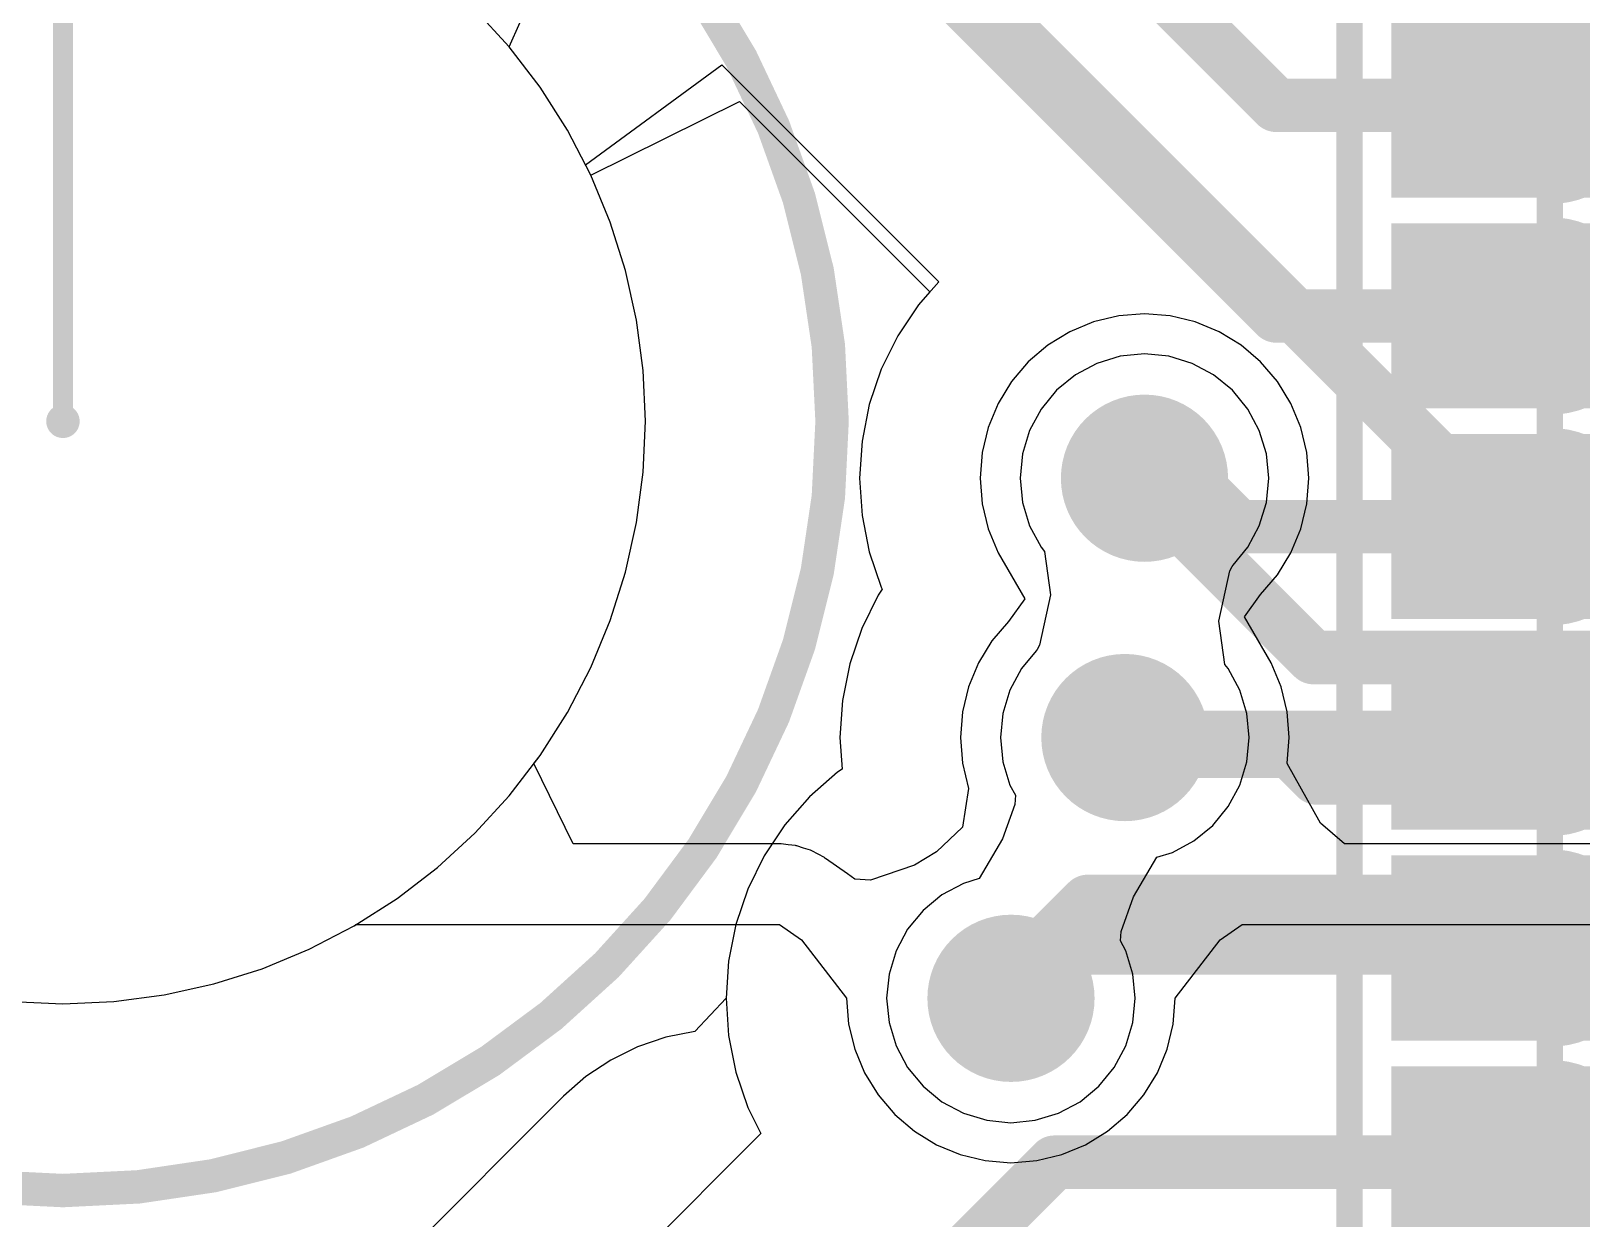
# Model space of a CAD drawing. Header units: millimetres. Extents: x 5.97 to 14.78, y 3.86 to 11.35.
# Drawn here: x 9.9952 to 10.227, y 6.8107 to 6.9883 of the extents above; entities that cross this region are included whole.
import ezdxf

# ---------------------------------------------------------------- set-up
doc = ezdxf.new("R2010")
doc.units = ezdxf.units.MM
doc.header["$MEASUREMENT"] = 0
for name, color, linetype in [('BottomLayer', 5, 'Continuous'), ('BottomSolder', 6, 'Continuous'), ('Mechanical13', 56, 'Continuous'), ('Mechanical15', 56, 'Continuous'), ('Mechanical4', 56, 'Continuous'), ('MidLayer1', 16, 'Continuous'), ('MidLayer2', 76, 'Continuous'), ('MultiLayer', 9, 'Continuous'), ('TopLayer', 1, 'Continuous'), ('TopOverlay', 2, 'Continuous'), ('TopPaste', 8, 'Continuous'), ('TopSolder', 216, 'Continuous')]:
    doc.layers.add(name, color=color, linetype=linetype)

# ---------------------------------------------------------------- blocks, each defined once
blk = doc.blocks.new('0603R_8CV_156')
at = {"layer": 'Mechanical13', "const_width": 0.00394}
for points in [[(-0.03346, 0.12992), (-0.03346, 0.12303)], [(0.03346, 0.12992), (-0.03346, 0.12992)], [(0.03346, 0.12992), (0.03346, 0.12303)], [(-0.03346, 0.09744), (-0.03346, 0.09154)], [(0.03346, 0.09744), (0.03346, 0.09154)], [(-0.03346, 0.06594), (-0.03346, 0.06004)], [(0.03346, 0.06594), (0.03346, 0.06004)], [(-0.03346, 0.03445), (-0.03346, 0.02854)], [(0.03346, 0.03445), (0.03346, 0.02854)], [(-0.03346, 0.00295), (-0.03346, -0.00295)], [(0.03346, 0.00295), (0.03346, -0.00295)], [(-0.03346, -0.02854), (-0.03346, -0.03445)], [(0.03346, -0.02854), (0.03346, -0.03445)], [(-0.03346, -0.06004), (-0.03346, -0.06594)], [(0.03346, -0.06004), (0.03346, -0.06594)], [(-0.03346, -0.09154), (-0.03346, -0.09744)], [(0.03346, -0.09154), (0.03346, -0.09744)], [(-0.03346, -0.12303), (-0.03346, -0.12992)], [(0.03346, -0.12303), (0.03346, -0.12992)], [(0.03346, -0.12992), (-0.03346, -0.12992)]]:
    blk.add_lwpolyline(points, dxfattribs=at)
at = {"layer": 'Mechanical13', "const_width": 0.00197}
for points in [[(-0.03445, 0.12992, 1), (-0.03248, 0.12992, 1)], [(-0.03445, 0.12992, 1), (-0.03248, 0.12992, 1)], [(0.03248, 0.12992, 1), (0.03445, 0.12992, 1)], [(0.03248, 0.12992, 1), (0.03445, 0.12992, 1)], [(-0.03445, 0.12303, 1), (-0.03248, 0.12303, 1)], [(-0.03445, 0.12303, 1), (-0.03248, 0.12303, 1)], [(0.03248, 0.12303, 1), (0.03445, 0.12303, 1)], [(0.03248, 0.12303, 1), (0.03445, 0.12303, 1)], [(-0.03445, 0.09744, 1), (-0.03248, 0.09744, 1)], [(-0.03445, 0.09744, 1), (-0.03248, 0.09744, 1)], [(0.03248, 0.09744, 1), (0.03445, 0.09744, 1)], [(0.03248, 0.09744, 1), (0.03445, 0.09744, 1)], [(-0.03445, 0.09154, 1), (-0.03248, 0.09154, 1)], [(-0.03445, 0.09154, 1), (-0.03248, 0.09154, 1)], [(0.03248, 0.09154, 1), (0.03445, 0.09154, 1)], [(0.03248, 0.09154, 1), (0.03445, 0.09154, 1)], [(-0.03445, 0.06594, 1), (-0.03248, 0.06594, 1)], [(-0.03445, 0.06594, 1), (-0.03248, 0.06594, 1)], [(0.03248, 0.06594, 1), (0.03445, 0.06594, 1)], [(0.03248, 0.06594, 1), (0.03445, 0.06594, 1)], [(-0.03445, 0.06004, 1), (-0.03248, 0.06004, 1)], [(-0.03445, 0.06004, 1), (-0.03248, 0.06004, 1)], [(0.03248, 0.06004, 1), (0.03445, 0.06004, 1)], [(0.03248, 0.06004, 1), (0.03445, 0.06004, 1)], [(-0.03445, 0.03445, 1), (-0.03248, 0.03445, 1)], [(-0.03445, 0.03445, 1), (-0.03248, 0.03445, 1)], [(0.03248, 0.03445, 1), (0.03445, 0.03445, 1)], [(0.03248, 0.03445, 1), (0.03445, 0.03445, 1)], [(-0.03445, 0.02854, 1), (-0.03248, 0.02854, 1)], [(-0.03445, 0.02854, 1), (-0.03248, 0.02854, 1)], [(0.03248, 0.02854, 1), (0.03445, 0.02854, 1)], [(0.03248, 0.02854, 1), (0.03445, 0.02854, 1)], [(-0.03445, 0.00295, 1), (-0.03248, 0.00295, 1)], [(-0.03445, 0.00295, 1), (-0.03248, 0.00295, 1)], [(0.03248, 0.00295, 1), (0.03445, 0.00295, 1)], [(0.03248, 0.00295, 1), (0.03445, 0.00295, 1)], [(-0.03445, -0.00295, 1), (-0.03248, -0.00295, 1)], [(-0.03445, -0.00295, 1), (-0.03248, -0.00295, 1)], [(0.03248, -0.00295, 1), (0.03445, -0.00295, 1)], [(0.03248, -0.00295, 1), (0.03445, -0.00295, 1)], [(-0.03445, -0.02854, 1), (-0.03248, -0.02854, 1)], [(-0.03445, -0.02854, 1), (-0.03248, -0.02854, 1)], [(0.03248, -0.02854, 1), (0.03445, -0.02854, 1)], [(0.03248, -0.02854, 1), (0.03445, -0.02854, 1)], [(-0.03445, -0.03445, 1), (-0.03248, -0.03445, 1)], [(-0.03445, -0.03445, 1), (-0.03248, -0.03445, 1)], [(0.03248, -0.03445, 1), (0.03445, -0.03445, 1)], [(0.03248, -0.03445, 1), (0.03445, -0.03445, 1)], [(-0.03445, -0.06004, 1), (-0.03248, -0.06004, 1)], [(-0.03445, -0.06004, 1), (-0.03248, -0.06004, 1)], [(0.03248, -0.06004, 1), (0.03445, -0.06004, 1)], [(0.03248, -0.06004, 1), (0.03445, -0.06004, 1)], [(-0.03445, -0.06594, 1), (-0.03248, -0.06594, 1)], [(-0.03445, -0.06594, 1), (-0.03248, -0.06594, 1)], [(0.03248, -0.06594, 1), (0.03445, -0.06594, 1)], [(0.03248, -0.06594, 1), (0.03445, -0.06594, 1)], [(-0.03445, -0.09154, 1), (-0.03248, -0.09154, 1)], [(-0.03445, -0.09154, 1), (-0.03248, -0.09154, 1)], [(0.03248, -0.09154, 1), (0.03445, -0.09154, 1)], [(0.03248, -0.09154, 1), (0.03445, -0.09154, 1)], [(-0.03445, -0.09744, 1), (-0.03248, -0.09744, 1)], [(-0.03445, -0.09744, 1), (-0.03248, -0.09744, 1)], [(0.03248, -0.09744, 1), (0.03445, -0.09744, 1)], [(0.03248, -0.09744, 1), (0.03445, -0.09744, 1)], [(-0.03445, -0.12303, 1), (-0.03248, -0.12303, 1)], [(-0.03445, -0.12303, 1), (-0.03248, -0.12303, 1)], [(0.03248, -0.12303, 1), (0.03445, -0.12303, 1)], [(0.03248, -0.12303, 1), (0.03445, -0.12303, 1)], [(-0.03445, -0.12992, 1), (-0.03248, -0.12992, 1)], [(-0.03445, -0.12992, 1), (-0.03248, -0.12992, 1)], [(0.03248, -0.12992, 1), (0.03445, -0.12992, 1)], [(0.03248, -0.12992, 1), (0.03445, -0.12992, 1)]]:
    blk.add_lwpolyline(points, format="xyb", close=True, dxfattribs=at)
at = {"layer": 'Mechanical13', "const_width": 0.00394}
for points in [[(-0.03346, 0.12303, -1), (-0.03346, 0.09744)], [(0.03346, 0.09744, -1), (0.03346, 0.12303)], [(-0.03346, 0.09154, -1), (-0.03346, 0.06594)], [(0.03346, 0.06594, -1), (0.03346, 0.09154)], [(-0.03346, 0.06004, -1), (-0.03346, 0.03445)], [(0.03346, 0.03445, -1), (0.03346, 0.06004)], [(-0.03346, 0.02854, -1), (-0.03346, 0.00295)], [(0.03346, 0.00295, -1), (0.03346, 0.02854)], [(-0.03346, -0.00295, -1), (-0.03346, -0.02854)], [(0.03346, -0.02854, -1), (0.03346, -0.00295)], [(-0.03346, -0.03445, -1), (-0.03346, -0.06004)], [(0.03346, -0.06004, -1), (0.03346, -0.03445)], [(-0.03346, -0.06594, -1), (-0.03346, -0.09154)], [(0.03346, -0.09154, -1), (0.03346, -0.06594)], [(-0.03346, -0.09744, -1), (-0.03346, -0.12303)], [(0.03346, -0.12303, -1), (0.03346, -0.09744)]]:
    blk.add_lwpolyline(points, format="xyb", dxfattribs=at)
at = {"layer": 'Mechanical15'}
for points, const_width in [([(0.06339, 0.13976), (-0.06339, 0.13976)], 0.00197), ([(-0.06339, 0.13976), (-0.06339, -0.13976)], 0.00197), ([(0.06339, 0.13976), (0.06339, -0.13976)], 0.00197), ([(0, 0.01969), (0, -0.01969)], 0.00394), ([(0.01969, 0), (-0.01969, 0)], 0.00394), ([(0.06339, -0.13976), (-0.06339, -0.13976)], 0.00197)]:
    blk.add_lwpolyline(points, dxfattribs=dict(at, const_width=const_width))
for points, const_width in [([(-0.06388, 0.13976, 1), (-0.06289, 0.13976, 1)], 0.000984), ([(-0.06388, 0.13976, 1), (-0.06289, 0.13976, 1)], 0.000984), ([(0.06289, 0.13976, 1), (0.06388, 0.13976, 1)], 0.000984), ([(0.06289, 0.13976, 1), (0.06388, 0.13976, 1)], 0.000984), ([(-0.00098, 0.01969, 1), (0.00098, 0.01969, 1)], 0.00197), ([(-0.02067, 0, 1), (-0.0187, 0, 1)], 0.00197), ([(0.0187, 0, 1), (0.02067, 0, 1)], 0.00197), ([(-0.00098, -0.01969, 1), (0.00098, -0.01969, 1)], 0.00197), ([(-0.06388, -0.13976, 1), (-0.06289, -0.13976, 1)], 0.000984), ([(-0.06388, -0.13976, 1), (-0.06289, -0.13976, 1)], 0.000984), ([(0.06289, -0.13976, 1), (0.06388, -0.13976, 1)], 0.000984), ([(0.06289, -0.13976, 1), (0.06388, -0.13976, 1)], 0.000984)]:
    blk.add_lwpolyline(points, format="xyb", close=True, dxfattribs=dict(at, const_width=const_width))
at = {"layer": 'TopLayer'}
for points in [[(-0.0128, 0.09941), (-0.0128, 0.12106), (-0.05413, 0.09941), (-0.05413, 0.12106)], [(0.05413, 0.09941), (0.05413, 0.12106), (0.0128, 0.09941), (0.0128, 0.12106)], [(-0.0128, 0.06791), (-0.0128, 0.08957), (-0.05413, 0.06791), (-0.05413, 0.08957)], [(0.05413, 0.06791), (0.05413, 0.08957), (0.0128, 0.06791), (0.0128, 0.08957)], [(-0.0128, 0.03642), (-0.0128, 0.05807), (-0.05413, 0.03642), (-0.05413, 0.05807)], [(0.05413, 0.03642), (0.05413, 0.05807), (0.0128, 0.03642), (0.0128, 0.05807)], [(-0.0128, 0.00492), (-0.0128, 0.02657), (-0.05413, 0.00492), (-0.05413, 0.02657)], [(0.05413, 0.00492), (0.05413, 0.02657), (0.0128, 0.00492), (0.0128, 0.02657)], [(-0.0128, -0.02657), (-0.0128, -0.00492), (-0.05413, -0.02657), (-0.05413, -0.00492)], [(0.05413, -0.02657), (0.05413, -0.00492), (0.0128, -0.02657), (0.0128, -0.00492)], [(-0.0128, -0.05807), (-0.0128, -0.03642), (-0.05413, -0.05807), (-0.05413, -0.03642)], [(0.05413, -0.05807), (0.05413, -0.03642), (0.0128, -0.05807), (0.0128, -0.03642)], [(-0.0128, -0.08957), (-0.0128, -0.06791), (-0.05413, -0.08957), (-0.05413, -0.06791)], [(0.05413, -0.08957), (0.05413, -0.06791), (0.0128, -0.08957), (0.0128, -0.06791)], [(-0.0128, -0.12106), (-0.0128, -0.09941), (-0.05413, -0.12106), (-0.05413, -0.09941)], [(0.05413, -0.12106), (0.05413, -0.09941), (0.0128, -0.12106), (0.0128, -0.09941)]]:
    blk.add_solid(points, dxfattribs=at)
at = {"layer": 'TopOverlay', "const_width": 0.00394}
for points in [[(-0.06299, 0.12992), (-0.06299, -0.12992)], [(-0.03346, 0.12992), (-0.06299, 0.12992)], [(0.03346, 0.12992), (-0.03346, 0.12992)], [(0.06299, 0.12992), (0.03346, 0.12992)], [(0.06339, 0.12953), (0.06299, 0.12992)], [(0.06339, 0.12953), (0.06339, -0.12992)], [(-0.03346, -0.12992), (-0.06299, -0.12992)], [(0.03346, -0.12992), (-0.03346, -0.12992)], [(0.06339, -0.12992), (0.03346, -0.12992)]]:
    blk.add_lwpolyline(points, dxfattribs=at)
at = {"layer": 'TopOverlay', "const_width": 0.00197}
for points in [[(-0.06398, 0.12992, 1), (-0.06201, 0.12992, 1)], [(-0.06398, 0.12992, 1), (-0.06201, 0.12992, 1)], [(-0.03445, 0.12992, 1), (-0.03248, 0.12992, 1)], [(-0.03445, 0.12992, 1), (-0.03248, 0.12992, 1)], [(0.03248, 0.12992, 1), (0.03445, 0.12992, 1)], [(0.03248, 0.12992, 1), (0.03445, 0.12992, 1)], [(0.06201, 0.12992, 1), (0.06398, 0.12992, 1)], [(0.06201, 0.12992, 1), (0.06398, 0.12992, 1)], [(0.0624, 0.12953, 1), (0.06437, 0.12953, 1)], [(0.0624, 0.12953, 1), (0.06437, 0.12953, 1)], [(-0.06398, -0.12992, 1), (-0.06201, -0.12992, 1)], [(-0.06398, -0.12992, 1), (-0.06201, -0.12992, 1)], [(-0.03445, -0.12992, 1), (-0.03248, -0.12992, 1)], [(-0.03445, -0.12992, 1), (-0.03248, -0.12992, 1)], [(0.03248, -0.12992, 1), (0.03445, -0.12992, 1)], [(0.03248, -0.12992, 1), (0.03445, -0.12992, 1)], [(0.0624, -0.12992, 1), (0.06437, -0.12992, 1)], [(0.0624, -0.12992, 1), (0.06437, -0.12992, 1)]]:
    blk.add_lwpolyline(points, format="xyb", close=True, dxfattribs=at)
at = {"layer": 'TopPaste'}
for points in [[(-0.0098, 0.09641), (-0.0098, 0.12406), (-0.05713, 0.09641), (-0.05713, 0.12406)], [(0.05713, 0.09641), (0.05713, 0.12406), (0.0098, 0.09641), (0.0098, 0.12406)], [(-0.0098, 0.06491), (-0.0098, 0.09257), (-0.05713, 0.06491), (-0.05713, 0.09257)], [(0.05713, 0.06491), (0.05713, 0.09257), (0.0098, 0.06491), (0.0098, 0.09257)], [(-0.0098, 0.03342), (-0.0098, 0.06107), (-0.05713, 0.03342), (-0.05713, 0.06107)], [(0.05713, 0.03342), (0.05713, 0.06107), (0.0098, 0.03342), (0.0098, 0.06107)], [(-0.0098, 0.00192), (-0.0098, 0.02957), (-0.05713, 0.00192), (-0.05713, 0.02957)], [(0.05713, 0.00192), (0.05713, 0.02957), (0.0098, 0.00192), (0.0098, 0.02957)], [(-0.0098, -0.02957), (-0.0098, -0.00192), (-0.05713, -0.02957), (-0.05713, -0.00192)], [(0.05713, -0.02957), (0.05713, -0.00192), (0.0098, -0.02957), (0.0098, -0.00192)], [(-0.0098, -0.06107), (-0.0098, -0.03342), (-0.05713, -0.06107), (-0.05713, -0.03342)], [(0.05713, -0.06107), (0.05713, -0.03342), (0.0098, -0.06107), (0.0098, -0.03342)], [(-0.0098, -0.09257), (-0.0098, -0.06491), (-0.05713, -0.09257), (-0.05713, -0.06491)], [(0.05713, -0.09257), (0.05713, -0.06491), (0.0098, -0.09257), (0.0098, -0.06491)], [(-0.0098, -0.12406), (-0.0098, -0.09641), (-0.05713, -0.12406), (-0.05713, -0.09641)], [(0.05713, -0.12406), (0.05713, -0.09641), (0.0098, -0.12406), (0.0098, -0.09641)]]:
    blk.add_solid(points, dxfattribs=at)
at = {"layer": 'TopSolder'}
for points in [[(-0.0103, 0.09691), (-0.0103, 0.12356), (-0.05663, 0.09691), (-0.05663, 0.12356)], [(0.05663, 0.09691), (0.05663, 0.12356), (0.0103, 0.09691), (0.0103, 0.12356)], [(-0.0103, 0.06541), (-0.0103, 0.09207), (-0.05663, 0.06541), (-0.05663, 0.09207)], [(0.05663, 0.06541), (0.05663, 0.09207), (0.0103, 0.06541), (0.0103, 0.09207)], [(-0.0103, 0.03392), (-0.0103, 0.06057), (-0.05663, 0.03392), (-0.05663, 0.06057)], [(0.05663, 0.03392), (0.05663, 0.06057), (0.0103, 0.03392), (0.0103, 0.06057)], [(-0.0103, 0.00242), (-0.0103, 0.02907), (-0.05663, 0.00242), (-0.05663, 0.02907)], [(0.05663, 0.00242), (0.05663, 0.02907), (0.0103, 0.00242), (0.0103, 0.02907)], [(-0.0103, -0.02907), (-0.0103, -0.00242), (-0.05663, -0.02907), (-0.05663, -0.00242)], [(0.05663, -0.02907), (0.05663, -0.00242), (0.0103, -0.02907), (0.0103, -0.00242)], [(-0.0103, -0.06057), (-0.0103, -0.03392), (-0.05663, -0.06057), (-0.05663, -0.03392)], [(0.05663, -0.06057), (0.05663, -0.03392), (0.0103, -0.06057), (0.0103, -0.03392)], [(-0.0103, -0.09207), (-0.0103, -0.06541), (-0.05663, -0.09207), (-0.05663, -0.06541)], [(0.05663, -0.09207), (0.05663, -0.06541), (0.0103, -0.09207), (0.0103, -0.06541)], [(-0.0103, -0.12356), (-0.0103, -0.09691), (-0.05663, -0.12356), (-0.05663, -0.09691)], [(0.05663, -0.12356), (0.05663, -0.09691), (0.0103, -0.12356), (0.0103, -0.09691)]]:
    blk.add_solid(points, dxfattribs=at)

msp = doc.modelspace()

# ---------------------------------------------------------------- linework, layer by layer
at = {"layer": 'BottomLayer'}
for p, q in [((10.07813, 6.96833), (10.09853, 6.98329)), ((10.09853, 6.98329), (10.13094, 6.95087)), ((10.07892, 6.9668), (10.07813, 6.96833)), ((10.08183, 6.95978), (10.07892, 6.9668)), ((10.08412, 6.95254), (10.08183, 6.95978)), ((10.08576, 6.94512), (10.08412, 6.95254)), ((10.13094, 6.95087), (10.12792, 6.94742)), ((10.12792, 6.94742), (10.12482, 6.94279)), ((10.08675, 6.93759), (10.08576, 6.94512)), ((10.12482, 6.94279), (10.12236, 6.93779)), ((10.08708, 6.93), (10.08675, 6.93759)), ((10.12236, 6.93779), (10.12057, 6.93251)), ((10.12057, 6.93251), (10.11948, 6.92705)), ((10.08675, 6.92241), (10.08708, 6.93)), ((10.11948, 6.92705), (10.11911, 6.92149)), ((10.08576, 6.91488), (10.08675, 6.92241)), ((10.11911, 6.92149), (10.11948, 6.91593)), ((10.11948, 6.91593), (10.12057, 6.91047)), ((10.08412, 6.90746), (10.08576, 6.91488)), ((10.12057, 6.91047), (10.12236, 6.90519)), ((10.08183, 6.90022), (10.08412, 6.90746)), ((10.12189, 6.90401), (10.11943, 6.89902)), ((10.12249, 6.90491), (10.12189, 6.90401)), ((10.12236, 6.90519), (10.12249, 6.90491)), ((10.07892, 6.8932), (10.08183, 6.90022)), ((10.11943, 6.89902), (10.11764, 6.89374)), ((10.07542, 6.88646), (10.07892, 6.8932)), ((10.11764, 6.89374), (10.11655, 6.88828)), ((10.11655, 6.88828), (10.11618, 6.88272)), ((10.07133, 6.88005), (10.07542, 6.88646)), ((10.11618, 6.88272), (10.11649, 6.87798)), ((10.06671, 6.87402), (10.07133, 6.88005)), ((10.11582, 6.87753), (10.11163, 6.87386)), ((10.11649, 6.87798), (10.11582, 6.87753)), ((10.06158, 6.86842), (10.06671, 6.87402)), ((10.11163, 6.87386), (10.10796, 6.86967)), ((10.10796, 6.86967), (10.10486, 6.86504)), ((10.05598, 6.86329), (10.06158, 6.86842)), ((10.10486, 6.86504), (10.1024, 6.86004)), ((10.04995, 6.85867), (10.05598, 6.86329)), ((10.1024, 6.86004), (10.10061, 6.85476)), ((10.04354, 6.85458), (10.04995, 6.85867)), ((10.0368, 6.85108), (10.04354, 6.85458)), ((10.10061, 6.85476), (10.09952, 6.8493)), ((10.02978, 6.84817), (10.0368, 6.85108)), ((10.09952, 6.8493), (10.09916, 6.84374)), ((10.02254, 6.84588), (10.02978, 6.84817)), ((10.00759, 6.84325), (10.01512, 6.84424)), ((10.01512, 6.84424), (10.02254, 6.84588)), ((10.09916, 6.84374), (10.09449, 6.83878)), ((9.99241, 6.84325), (10, 6.84292)), ((10, 6.84292), (10.00759, 6.84325)), ((10.09012, 6.83791), (10.0859, 6.83648)), ((10.09449, 6.83878), (10.09012, 6.83791)), ((10.0819, 6.83451), (10.0782, 6.83203)), ((10.0859, 6.83648), (10.0819, 6.83451)), ((10.0782, 6.83203), (10.07485, 6.82909)), ((10.07485, 6.82909), (9.99579, 6.75003))]:
    msp.add_line(p, q, dxfattribs=at)
at = {"layer": 'BottomLayer', "const_width": 0.008}
for points in [[(10.005, 7.125), (10.21732, 6.91268)], [(10.16171, 6.91994), (10.16171, 6.92149)], [(10.16171, 6.91994), (10.18696, 6.89468)], [(10.21732, 6.91268), (10.36284, 6.91268)], [(10.18696, 6.89468), (10.40616, 6.89468)], [(10.15878, 6.88272), (10.16081, 6.88068)], [(10.16081, 6.88068), (10.18344, 6.88068)], [(10.18344, 6.88068), (10.18744, 6.87668)], [(10.18744, 6.87668), (10.41362, 6.87668)], [(10.14175, 6.84675), (10.15322, 6.85822)], [(10.15322, 6.85822), (10.42061, 6.85822)], [(10.14175, 6.84374), (10.14175, 6.84675)]]:
    msp.add_lwpolyline(points, dxfattribs=at)
at = {"layer": 'BottomLayer'}
for points, const_width in [([(10.15546, 6.92149, 1), (10.16796, 6.92149, 1)], 0.0125), ([(10.15971, 6.92149, 1), (10.16371, 6.92149, 1)], 0.004), ([(10.15971, 6.91994, 1), (10.16371, 6.91994, 1)], 0.004), ([(10.15971, 6.91994, 1), (10.16371, 6.91994, 1)], 0.004), ([(10.21532, 6.91268, 1), (10.21932, 6.91268, 1)], 0.004), ([(10.21532, 6.91268, 1), (10.21932, 6.91268, 1)], 0.004), ([(10.18496, 6.89468, 1), (10.18896, 6.89468, 1)], 0.004), ([(10.18496, 6.89468, 1), (10.18896, 6.89468, 1)], 0.004), ([(10.15253, 6.88272, 1), (10.16503, 6.88272, 1)], 0.0125), ([(10.15678, 6.88272, 1), (10.16078, 6.88272, 1)], 0.004), ([(10.15881, 6.88068, 1), (10.16281, 6.88068, 1)], 0.004), ([(10.15881, 6.88068, 1), (10.16281, 6.88068, 1)], 0.004), ([(10.18144, 6.88068, 1), (10.18544, 6.88068, 1)], 0.004), ([(10.18144, 6.88068, 1), (10.18544, 6.88068, 1)], 0.004), ([(10.18544, 6.87668, 1), (10.18944, 6.87668, 1)], 0.004), ([(10.18544, 6.87668, 1), (10.18944, 6.87668, 1)], 0.004), ([(10.15122, 6.85822, 1), (10.15522, 6.85822, 1)], 0.004), ([(10.15122, 6.85822, 1), (10.15522, 6.85822, 1)], 0.004), ([(10.1355, 6.84374, 1), (10.148, 6.84374, 1)], 0.0125), ([(10.13975, 6.84675, 1), (10.14375, 6.84675, 1)], 0.004), ([(10.13975, 6.84675, 1), (10.14375, 6.84675, 1)], 0.004), ([(10.13975, 6.84374, 1), (10.14375, 6.84374, 1)], 0.004)]:
    msp.add_lwpolyline(points, format="xyb", close=True, dxfattribs=dict(at, const_width=const_width))
at = {"layer": 'BottomSolder', "const_width": 0.0025}
msp.add_lwpolyline([(9.99875, 6.93, 1), (10.00125, 6.93, 1)], format="xyb", close=True, dxfattribs=at)
at = {"layer": 'Mechanical4', "const_width": 0.003}
msp.add_lwpolyline([(10, 6.93), (10, 8.78)], dxfattribs=at)
at = {"layer": 'Mechanical4', "const_width": 0.0015}
msp.add_lwpolyline([(9.99925, 6.93, 1), (10.00075, 6.93, 1)], format="xyb", close=True, dxfattribs=at)
at = {"layer": 'MidLayer1'}
for p, q in [((10.06671, 6.98598), (10.06158, 6.99158)), ((10.07133, 6.97995), (10.06671, 6.98598)), ((10.07542, 6.97354), (10.07133, 6.97995)), ((10.07892, 6.9668), (10.07542, 6.97354)), ((10.08183, 6.95978), (10.07892, 6.9668)), ((10.08412, 6.95254), (10.08183, 6.95978)), ((10.08576, 6.94512), (10.08412, 6.95254)), ((10.08675, 6.93759), (10.08576, 6.94512)), ((10.15808, 6.93972), (10.15459, 6.93866)), ((10.16171, 6.94008), (10.15808, 6.93972)), ((10.16533, 6.93972), (10.16171, 6.94008)), ((10.16882, 6.93866), (10.16533, 6.93972)), ((10.08708, 6.93), (10.08675, 6.93759)), ((10.15138, 6.93695), (10.14856, 6.93463)), ((10.15459, 6.93866), (10.15138, 6.93695)), ((10.17203, 6.93695), (10.16882, 6.93866)), ((10.17485, 6.93463), (10.17203, 6.93695)), ((10.14856, 6.93463), (10.14625, 6.93182)), ((10.17716, 6.93182), (10.17485, 6.93463)), ((10.14625, 6.93182), (10.14453, 6.9286)), ((10.17888, 6.9286), (10.17716, 6.93182)), ((10.08675, 6.92241), (10.08708, 6.93)), ((10.14453, 6.9286), (10.14347, 6.92512)), ((10.17994, 6.92512), (10.17888, 6.9286)), ((10.14347, 6.92512), (10.14312, 6.92149)), ((10.1803, 6.92149), (10.17994, 6.92512)), ((10.08576, 6.91488), (10.08675, 6.92241)), ((10.14312, 6.92149), (10.14347, 6.91786)), ((10.17994, 6.91786), (10.1803, 6.92149)), ((10.14347, 6.91786), (10.14453, 6.91438)), ((10.17888, 6.91438), (10.17994, 6.91786)), ((10.08412, 6.90746), (10.08576, 6.91488)), ((10.14453, 6.91438), (10.14625, 6.91116)), ((10.17716, 6.91116), (10.17888, 6.91438)), ((10.14625, 6.91116), (10.14675, 6.91055)), ((10.17497, 6.9085), (10.17716, 6.91116)), ((10.14675, 6.91055), (10.14764, 6.90407)), ((10.08183, 6.90022), (10.08412, 6.90746)), ((10.17284, 6.90014), (10.17446, 6.90765)), ((10.17446, 6.90765), (10.17483, 6.9083)), ((10.17483, 6.9083), (10.17497, 6.9085)), ((10.14764, 6.90407), (10.14602, 6.89655)), ((10.07892, 6.8932), (10.08183, 6.90022)), ((10.17373, 6.89366), (10.17284, 6.90014)), ((10.14551, 6.89571), (10.14332, 6.89304)), ((10.14566, 6.8959), (10.14551, 6.89571)), ((10.14602, 6.89655), (10.14566, 6.8959)), ((10.07542, 6.88646), (10.07892, 6.8932)), ((10.14332, 6.89304), (10.1416, 6.88983)), ((10.17423, 6.89304), (10.17373, 6.89366)), ((10.17595, 6.88983), (10.17423, 6.89304)), ((10.1416, 6.88983), (10.14054, 6.88634)), ((10.17701, 6.88634), (10.17595, 6.88983)), ((10.07133, 6.88005), (10.07542, 6.88646)), ((10.14054, 6.88634), (10.14019, 6.88272)), ((10.17736, 6.88272), (10.17701, 6.88634)), ((10.14019, 6.88272), (10.14054, 6.87909)), ((10.17701, 6.87909), (10.17736, 6.88272)), ((10.06671, 6.87402), (10.07133, 6.88005)), ((10.14054, 6.87909), (10.1416, 6.8756)), ((10.17595, 6.8756), (10.17701, 6.87909)), ((10.06158, 6.86842), (10.06671, 6.87402)), ((10.1416, 6.8756), (10.1424, 6.87411)), ((10.1424, 6.87411), (10.14232, 6.87272)), ((10.17423, 6.87239), (10.17595, 6.8756)), ((10.14232, 6.87272), (10.14048, 6.86756)), ((10.17192, 6.86957), (10.17423, 6.87239)), ((10.1691, 6.86726), (10.17192, 6.86957)), ((10.05598, 6.86329), (10.06158, 6.86842)), ((10.14048, 6.86756), (10.13698, 6.86163)), ((10.16589, 6.86554), (10.1691, 6.86726)), ((10.16005, 6.85889), (10.16355, 6.86483)), ((10.16355, 6.86483), (10.16589, 6.86554)), ((10.04995, 6.85867), (10.05598, 6.86329)), ((10.13463, 6.86091), (10.13142, 6.8592)), ((10.13698, 6.86163), (10.13463, 6.86091)), ((10.04354, 6.85458), (10.04995, 6.85867)), ((10.13142, 6.8592), (10.1286, 6.85689)), ((10.1582, 6.85373), (10.16005, 6.85889)), ((10.1286, 6.85689), (10.12629, 6.85407)), ((10.0368, 6.85108), (10.04354, 6.85458)), ((10.12629, 6.85407), (10.12457, 6.85085)), ((10.15813, 6.85234), (10.1582, 6.85373)), ((10.02978, 6.84817), (10.0368, 6.85108)), ((10.12457, 6.85085), (10.12352, 6.84737)), ((10.15892, 6.85085), (10.15813, 6.85234)), ((10.15998, 6.84737), (10.15892, 6.85085)), ((10.02254, 6.84588), (10.02978, 6.84817)), ((10.12352, 6.84737), (10.12316, 6.84374)), ((10.16034, 6.84374), (10.15998, 6.84737)), ((10.00759, 6.84325), (10.01512, 6.84424)), ((10.01512, 6.84424), (10.02254, 6.84588)), ((10.12316, 6.84374), (10.12352, 6.84011)), ((10.15998, 6.84011), (10.16034, 6.84374)), ((9.99241, 6.84325), (10, 6.84292)), ((10, 6.84292), (10.00759, 6.84325)), ((10.12352, 6.84011), (10.12457, 6.83663)), ((10.15892, 6.83663), (10.15998, 6.84011)), ((10.12457, 6.83663), (10.12629, 6.83341)), ((10.1572, 6.83341), (10.15892, 6.83663)), ((10.12629, 6.83341), (10.1286, 6.8306)), ((10.15489, 6.8306), (10.1572, 6.83341)), ((10.1286, 6.8306), (10.13142, 6.82828)), ((10.15208, 6.82828), (10.15489, 6.8306)), ((10.13142, 6.82828), (10.13463, 6.82657)), ((10.14886, 6.82657), (10.15208, 6.82828)), ((10.13463, 6.82657), (10.13812, 6.82551)), ((10.13812, 6.82551), (10.14175, 6.82515)), ((10.14175, 6.82515), (10.14537, 6.82551)), ((10.14537, 6.82551), (10.14886, 6.82657))]:
    msp.add_line(p, q, dxfattribs=at)
at = {"layer": 'MidLayer1', "const_width": 0.0125}
for points in [[(10.15546, 6.92149, 1), (10.16796, 6.92149, 1)], [(10.15253, 6.88272, 1), (10.16503, 6.88272, 1)], [(10.1355, 6.84374, 1), (10.148, 6.84374, 1)]]:
    msp.add_lwpolyline(points, format="xyb", close=True, dxfattribs=at)
at = {"layer": 'MidLayer2'}
for p, q in [((10.06671, 6.98598), (10.07202, 6.99794)), ((10.07133, 6.97995), (10.06671, 6.98598)), ((10.07542, 6.97354), (10.07133, 6.97995)), ((10.07892, 6.9668), (10.07542, 6.97354)), ((10.08183, 6.95978), (10.07892, 6.9668)), ((10.08412, 6.95254), (10.08183, 6.95978)), ((10.08576, 6.94512), (10.08412, 6.95254)), ((10.15786, 6.94576), (10.15411, 6.94486)), ((10.16171, 6.94607), (10.15786, 6.94576)), ((10.16555, 6.94576), (10.16171, 6.94607)), ((10.1693, 6.94486), (10.16555, 6.94576)), ((10.08675, 6.93759), (10.08576, 6.94512)), ((10.15055, 6.94339), (10.14726, 6.94137)), ((10.15411, 6.94486), (10.15055, 6.94339)), ((10.17286, 6.94339), (10.1693, 6.94486)), ((10.17615, 6.94137), (10.17286, 6.94339)), ((10.14726, 6.94137), (10.14433, 6.93887)), ((10.17908, 6.93887), (10.17615, 6.94137)), ((10.14433, 6.93887), (10.14182, 6.93594)), ((10.18159, 6.93594), (10.17908, 6.93887)), ((10.08708, 6.93), (10.08675, 6.93759)), ((10.14182, 6.93594), (10.13981, 6.93265)), ((10.1836, 6.93265), (10.18159, 6.93594)), ((10.13981, 6.93265), (10.13833, 6.92908)), ((10.18508, 6.92908), (10.1836, 6.93265)), ((10.08675, 6.92241), (10.08708, 6.93)), ((10.13833, 6.92908), (10.13743, 6.92533)), ((10.18598, 6.92533), (10.18508, 6.92908)), ((10.13743, 6.92533), (10.13713, 6.92149)), ((10.18628, 6.92149), (10.18598, 6.92533)), ((10.08576, 6.91488), (10.08675, 6.92241)), ((10.13713, 6.92149), (10.13743, 6.91765)), ((10.18598, 6.91765), (10.18628, 6.92149)), ((10.13743, 6.91765), (10.13833, 6.9139)), ((10.18508, 6.9139), (10.18598, 6.91765)), ((10.08412, 6.90746), (10.08576, 6.91488)), ((10.13833, 6.9139), (10.13981, 6.91033)), ((10.1836, 6.91033), (10.18508, 6.9139)), ((10.13981, 6.91033), (10.14384, 6.90344)), ((10.18159, 6.90704), (10.1836, 6.91033)), ((10.08183, 6.90022), (10.08412, 6.90746)), ((10.17908, 6.90411), (10.18159, 6.90704)), ((10.17664, 6.90077), (10.17908, 6.90411)), ((10.14384, 6.90344), (10.1414, 6.90009)), ((10.07892, 6.8932), (10.08183, 6.90022)), ((10.1414, 6.90009), (10.13889, 6.89716)), ((10.18067, 6.89387), (10.17664, 6.90077)), ((10.13889, 6.89716), (10.13688, 6.89387)), ((10.07542, 6.88646), (10.07892, 6.8932)), ((10.13688, 6.89387), (10.1354, 6.89031)), ((10.18215, 6.89031), (10.18067, 6.89387)), ((10.1354, 6.89031), (10.1345, 6.88656)), ((10.18305, 6.88656), (10.18215, 6.89031)), ((10.07133, 6.88005), (10.07542, 6.88646)), ((10.1345, 6.88656), (10.1342, 6.88272)), ((10.18335, 6.88272), (10.18305, 6.88656)), ((10.1342, 6.88272), (10.1345, 6.87887)), ((10.18305, 6.87887), (10.18335, 6.88272)), ((10.07039, 6.87882), (10.07133, 6.88005)), ((10.0763, 6.86682), (10.07039, 6.87882)), ((10.1345, 6.87887), (10.1354, 6.87512)), ((10.18304, 6.87882), (10.18305, 6.87887)), ((10.18805, 6.86994), (10.18304, 6.87882)), ((10.1354, 6.87512), (10.1345, 6.86932)), ((10.1345, 6.86932), (10.13059, 6.86564)), ((10.19161, 6.86682), (10.18805, 6.86994)), ((10.10716, 6.86682), (10.0763, 6.86682)), ((10.10727, 6.86681), (10.10716, 6.86682)), ((10.10738, 6.86681), (10.10727, 6.86681)), ((10.10845, 6.86669), (10.10738, 6.86681)), ((10.10951, 6.86658), (10.10845, 6.86669)), ((10.10962, 6.86655), (10.10951, 6.86658)), ((10.10973, 6.86654), (10.10962, 6.86655)), ((10.11075, 6.86621), (10.10973, 6.86654)), ((10.11177, 6.8659), (10.11075, 6.86621)), ((10.11187, 6.86585), (10.11177, 6.8659)), ((10.11198, 6.86581), (10.11187, 6.86585)), ((10.11292, 6.86529), (10.11198, 6.86581)), ((10.11386, 6.86478), (10.11292, 6.86529)), ((10.11394, 6.86471), (10.11386, 6.86478)), ((10.11404, 6.86466), (10.11394, 6.86471)), ((10.11733, 6.86237), (10.11404, 6.86466)), ((10.13059, 6.86564), (10.1273, 6.86362)), ((10.3785, 6.86682), (10.19161, 6.86682)), ((10.11784, 6.86194), (10.11733, 6.86237)), ((10.11733, 6.86237), (10.11733, 6.86237)), ((10.1273, 6.86362), (10.12073, 6.86138)), ((10.11838, 6.86155), (10.11784, 6.86194)), ((10.12073, 6.86138), (10.11838, 6.86155)), ((10.0368, 6.85108), (10.04354, 6.85458)), ((10.04354, 6.85458), (10.04381, 6.85476)), ((10.04381, 6.85476), (10.10716, 6.85476)), ((10.10716, 6.85476), (10.11045, 6.85247)), ((10.17305, 6.85247), (10.17634, 6.85476)), ((10.17634, 6.85476), (10.3785, 6.85476)), ((10.02978, 6.84817), (10.0368, 6.85108)), ((10.11045, 6.85247), (10.11717, 6.84374)), ((10.16632, 6.84374), (10.17305, 6.85247)), ((10.02254, 6.84588), (10.02978, 6.84817)), ((10.00759, 6.84325), (10.01512, 6.84424)), ((10.01512, 6.84424), (10.02254, 6.84588)), ((10.11717, 6.84374), (10.11747, 6.8399)), ((10.16602, 6.8399), (10.16632, 6.84374)), ((9.99241, 6.84325), (10, 6.84292)), ((10, 6.84292), (10.00759, 6.84325)), ((10.11747, 6.8399), (10.11838, 6.83615)), ((10.16512, 6.83615), (10.16602, 6.8399)), ((10.11838, 6.83615), (10.11985, 6.83258)), ((10.16365, 6.83258), (10.16512, 6.83615)), ((10.11985, 6.83258), (10.12187, 6.82929)), ((10.16163, 6.82929), (10.16365, 6.83258)), ((10.12187, 6.82929), (10.12437, 6.82636)), ((10.15913, 6.82636), (10.16163, 6.82929)), ((10.12437, 6.82636), (10.1273, 6.82386)), ((10.15619, 6.82386), (10.15913, 6.82636)), ((10.1273, 6.82386), (10.13059, 6.82184)), ((10.15291, 6.82184), (10.15619, 6.82386)), ((10.13059, 6.82184), (10.13415, 6.82037)), ((10.14934, 6.82037), (10.15291, 6.82184)), ((10.13415, 6.82037), (10.1379, 6.81947)), ((10.1379, 6.81947), (10.14175, 6.81916)), ((10.14175, 6.81916), (10.14559, 6.81947)), ((10.14559, 6.81947), (10.14934, 6.82037))]:
    msp.add_line(p, q, dxfattribs=at)
at = {"layer": 'MidLayer2', "const_width": 0.0125}
for points in [[(10.15546, 6.92149, 1), (10.16796, 6.92149, 1)], [(10.15253, 6.88272, 1), (10.16503, 6.88272, 1)], [(10.1355, 6.84374, 1), (10.148, 6.84374, 1)]]:
    msp.add_lwpolyline(points, format="xyb", close=True, dxfattribs=at)
at = {"layer": 'MultiLayer', "const_width": 0.0125}
for points in [[(10.15546, 6.92149, 1), (10.16796, 6.92149, 1)], [(10.15253, 6.88272, 1), (10.16503, 6.88272, 1)], [(10.1355, 6.84374, 1), (10.148, 6.84374, 1)]]:
    msp.add_lwpolyline(points, format="xyb", close=True, dxfattribs=at)
at = {"layer": 'TopLayer'}
for p, q in [((10.07892, 6.9668), (10.10115, 6.97782)), ((10.10115, 6.97782), (10.12961, 6.94935)), ((10.08183, 6.95978), (10.07892, 6.9668)), ((10.08412, 6.95254), (10.08183, 6.95978)), ((10.08576, 6.94512), (10.08412, 6.95254)), ((10.12961, 6.94935), (10.12792, 6.94742)), ((10.12792, 6.94742), (10.12482, 6.94279)), ((10.08675, 6.93759), (10.08576, 6.94512)), ((10.12482, 6.94279), (10.12236, 6.93779)), ((10.08708, 6.93), (10.08675, 6.93759)), ((10.12236, 6.93779), (10.12057, 6.93251)), ((10.12057, 6.93251), (10.11948, 6.92705)), ((10.08675, 6.92241), (10.08708, 6.93)), ((10.11948, 6.92705), (10.11911, 6.92149)), ((10.08576, 6.91488), (10.08675, 6.92241)), ((10.11911, 6.92149), (10.11948, 6.91593)), ((10.11948, 6.91593), (10.12057, 6.91047)), ((10.08412, 6.90746), (10.08576, 6.91488)), ((10.12057, 6.91047), (10.12236, 6.90519)), ((10.08183, 6.90022), (10.08412, 6.90746)), ((10.12189, 6.90401), (10.11943, 6.89902)), ((10.12249, 6.90491), (10.12189, 6.90401)), ((10.12236, 6.90519), (10.12249, 6.90491)), ((10.07892, 6.8932), (10.08183, 6.90022)), ((10.11943, 6.89902), (10.11764, 6.89374)), ((10.07542, 6.88646), (10.07892, 6.8932)), ((10.11764, 6.89374), (10.11655, 6.88828)), ((10.11655, 6.88828), (10.11618, 6.88272)), ((10.07133, 6.88005), (10.07542, 6.88646)), ((10.11618, 6.88272), (10.11649, 6.87798)), ((10.06671, 6.87402), (10.07133, 6.88005)), ((10.11582, 6.87753), (10.11163, 6.87386)), ((10.11649, 6.87798), (10.11582, 6.87753)), ((10.06158, 6.86842), (10.06671, 6.87402)), ((10.11163, 6.87386), (10.10796, 6.86967)), ((10.10796, 6.86967), (10.10486, 6.86504)), ((10.05598, 6.86329), (10.06158, 6.86842)), ((10.10486, 6.86504), (10.1024, 6.86004)), ((10.04995, 6.85867), (10.05598, 6.86329)), ((10.1024, 6.86004), (10.10061, 6.85476)), ((10.04354, 6.85458), (10.04995, 6.85867)), ((10.0368, 6.85108), (10.04354, 6.85458)), ((10.10061, 6.85476), (10.09952, 6.8493)), ((10.02978, 6.84817), (10.0368, 6.85108)), ((10.09952, 6.8493), (10.09916, 6.84374)), ((10.02254, 6.84588), (10.02978, 6.84817)), ((10.00759, 6.84325), (10.01512, 6.84424)), ((10.01512, 6.84424), (10.02254, 6.84588)), ((10.09916, 6.84374), (10.09952, 6.83818)), ((9.99241, 6.84325), (10, 6.84292)), ((10, 6.84292), (10.00759, 6.84325)), ((10.09952, 6.83818), (10.10061, 6.83272)), ((10.10061, 6.83272), (10.1024, 6.82744)), ((10.1024, 6.82744), (10.10433, 6.82352)), ((10.10433, 6.82352), (10.08091, 6.80009))]:
    msp.add_line(p, q, dxfattribs=at)
at = {"layer": 'TopLayer', "const_width": 0.008}
for points in [[(9.99966, 7.15899), (10.18141, 6.97724)], [(9.98166, 7.14549), (10.18141, 6.94575)], [(10.18141, 6.97724), (10.2223, 6.97724)], [(10.18141, 6.94575), (10.2223, 6.94575)], [(10.16171, 6.92149), (10.16851, 6.92149)], [(10.16851, 6.92149), (10.17575, 6.91425)], [(10.17575, 6.91425), (10.2223, 6.91425)], [(10.15224, 6.88276), (10.15228, 6.88272)], [(10.15224, 6.88276), (10.2223, 6.88276)], [(10.15228, 6.88272), (10.15878, 6.88272)], [(10.14175, 6.84374), (10.14927, 6.85126)], [(10.14927, 6.85126), (10.2223, 6.85126)], [(10.105, 6.776), (10.14824, 6.81924)], [(10.14824, 6.81924), (10.22178, 6.81924)], [(10.22178, 6.81924), (10.2223, 6.81976)]]:
    msp.add_lwpolyline(points, dxfattribs=at)
at = {"layer": 'TopLayer'}
for points, const_width in [([(10.17941, 6.97724, 1), (10.18341, 6.97724, 1)], 0.004), ([(10.17941, 6.97724, 1), (10.18341, 6.97724, 1)], 0.004), ([(10.2203, 6.97724, 1), (10.2243, 6.97724, 1)], 0.004), ([(10.17941, 6.94575, 1), (10.18341, 6.94575, 1)], 0.004), ([(10.17941, 6.94575, 1), (10.18341, 6.94575, 1)], 0.004), ([(10.2203, 6.94575, 1), (10.2243, 6.94575, 1)], 0.004), ([(10.15546, 6.92149, 1), (10.16796, 6.92149, 1)], 0.0125), ([(10.15971, 6.92149, 1), (10.16371, 6.92149, 1)], 0.004), ([(10.16651, 6.92149, 1), (10.17051, 6.92149, 1)], 0.004), ([(10.16651, 6.92149, 1), (10.17051, 6.92149, 1)], 0.004), ([(10.17375, 6.91425, 1), (10.17775, 6.91425, 1)], 0.004), ([(10.17375, 6.91425, 1), (10.17775, 6.91425, 1)], 0.004), ([(10.2203, 6.91425, 1), (10.2243, 6.91425, 1)], 0.004), ([(10.15253, 6.88272, 1), (10.16503, 6.88272, 1)], 0.0125), ([(10.15024, 6.88276, 1), (10.15424, 6.88276, 1)], 0.004), ([(10.15024, 6.88276, 1), (10.15424, 6.88276, 1)], 0.004), ([(10.15028, 6.88272, 1), (10.15428, 6.88272, 1)], 0.004), ([(10.15028, 6.88272, 1), (10.15428, 6.88272, 1)], 0.004), ([(10.15678, 6.88272, 1), (10.16078, 6.88272, 1)], 0.004), ([(10.2203, 6.88276, 1), (10.2243, 6.88276, 1)], 0.004), ([(10.1355, 6.84374, 1), (10.148, 6.84374, 1)], 0.0125), ([(10.14727, 6.85126, 1), (10.15127, 6.85126, 1)], 0.004), ([(10.14727, 6.85126, 1), (10.15127, 6.85126, 1)], 0.004), ([(10.2203, 6.85126, 1), (10.2243, 6.85126, 1)], 0.004), ([(10.13975, 6.84374, 1), (10.14375, 6.84374, 1)], 0.004), ([(10.14624, 6.81924, 1), (10.15024, 6.81924, 1)], 0.004), ([(10.14624, 6.81924, 1), (10.15024, 6.81924, 1)], 0.004), ([(10.21978, 6.81924, 1), (10.22378, 6.81924, 1)], 0.004), ([(10.21978, 6.81924, 1), (10.22378, 6.81924, 1)], 0.004), ([(10.2203, 6.81976, 1), (10.2243, 6.81976, 1)], 0.004)]:
    msp.add_lwpolyline(points, format="xyb", close=True, dxfattribs=dict(at, const_width=const_width))
at = {"layer": 'TopOverlay'}
for points, const_width in [([(10.115, 6.93, 1), (9.885, 6.93, 1)], 0.005), ([(10.11375, 6.93, 1), (10.11625, 6.93, 1)], 0.0025)]:
    msp.add_lwpolyline(points, format="xyb", close=True, dxfattribs=dict(at, const_width=const_width))
at = {"layer": 'TopSolder', "const_width": 0.0025}
msp.add_lwpolyline([(9.99875, 6.93, 1), (10.00125, 6.93, 1)], format="xyb", close=True, dxfattribs=at)

# ---------------------------------------------------------------- block references
at = {"rotation": 180}
msp.add_blockref('0603R_8CV_156', (10.25577, 6.93), dxfattribs=at)

doc.saveas('drawing.dxf')
